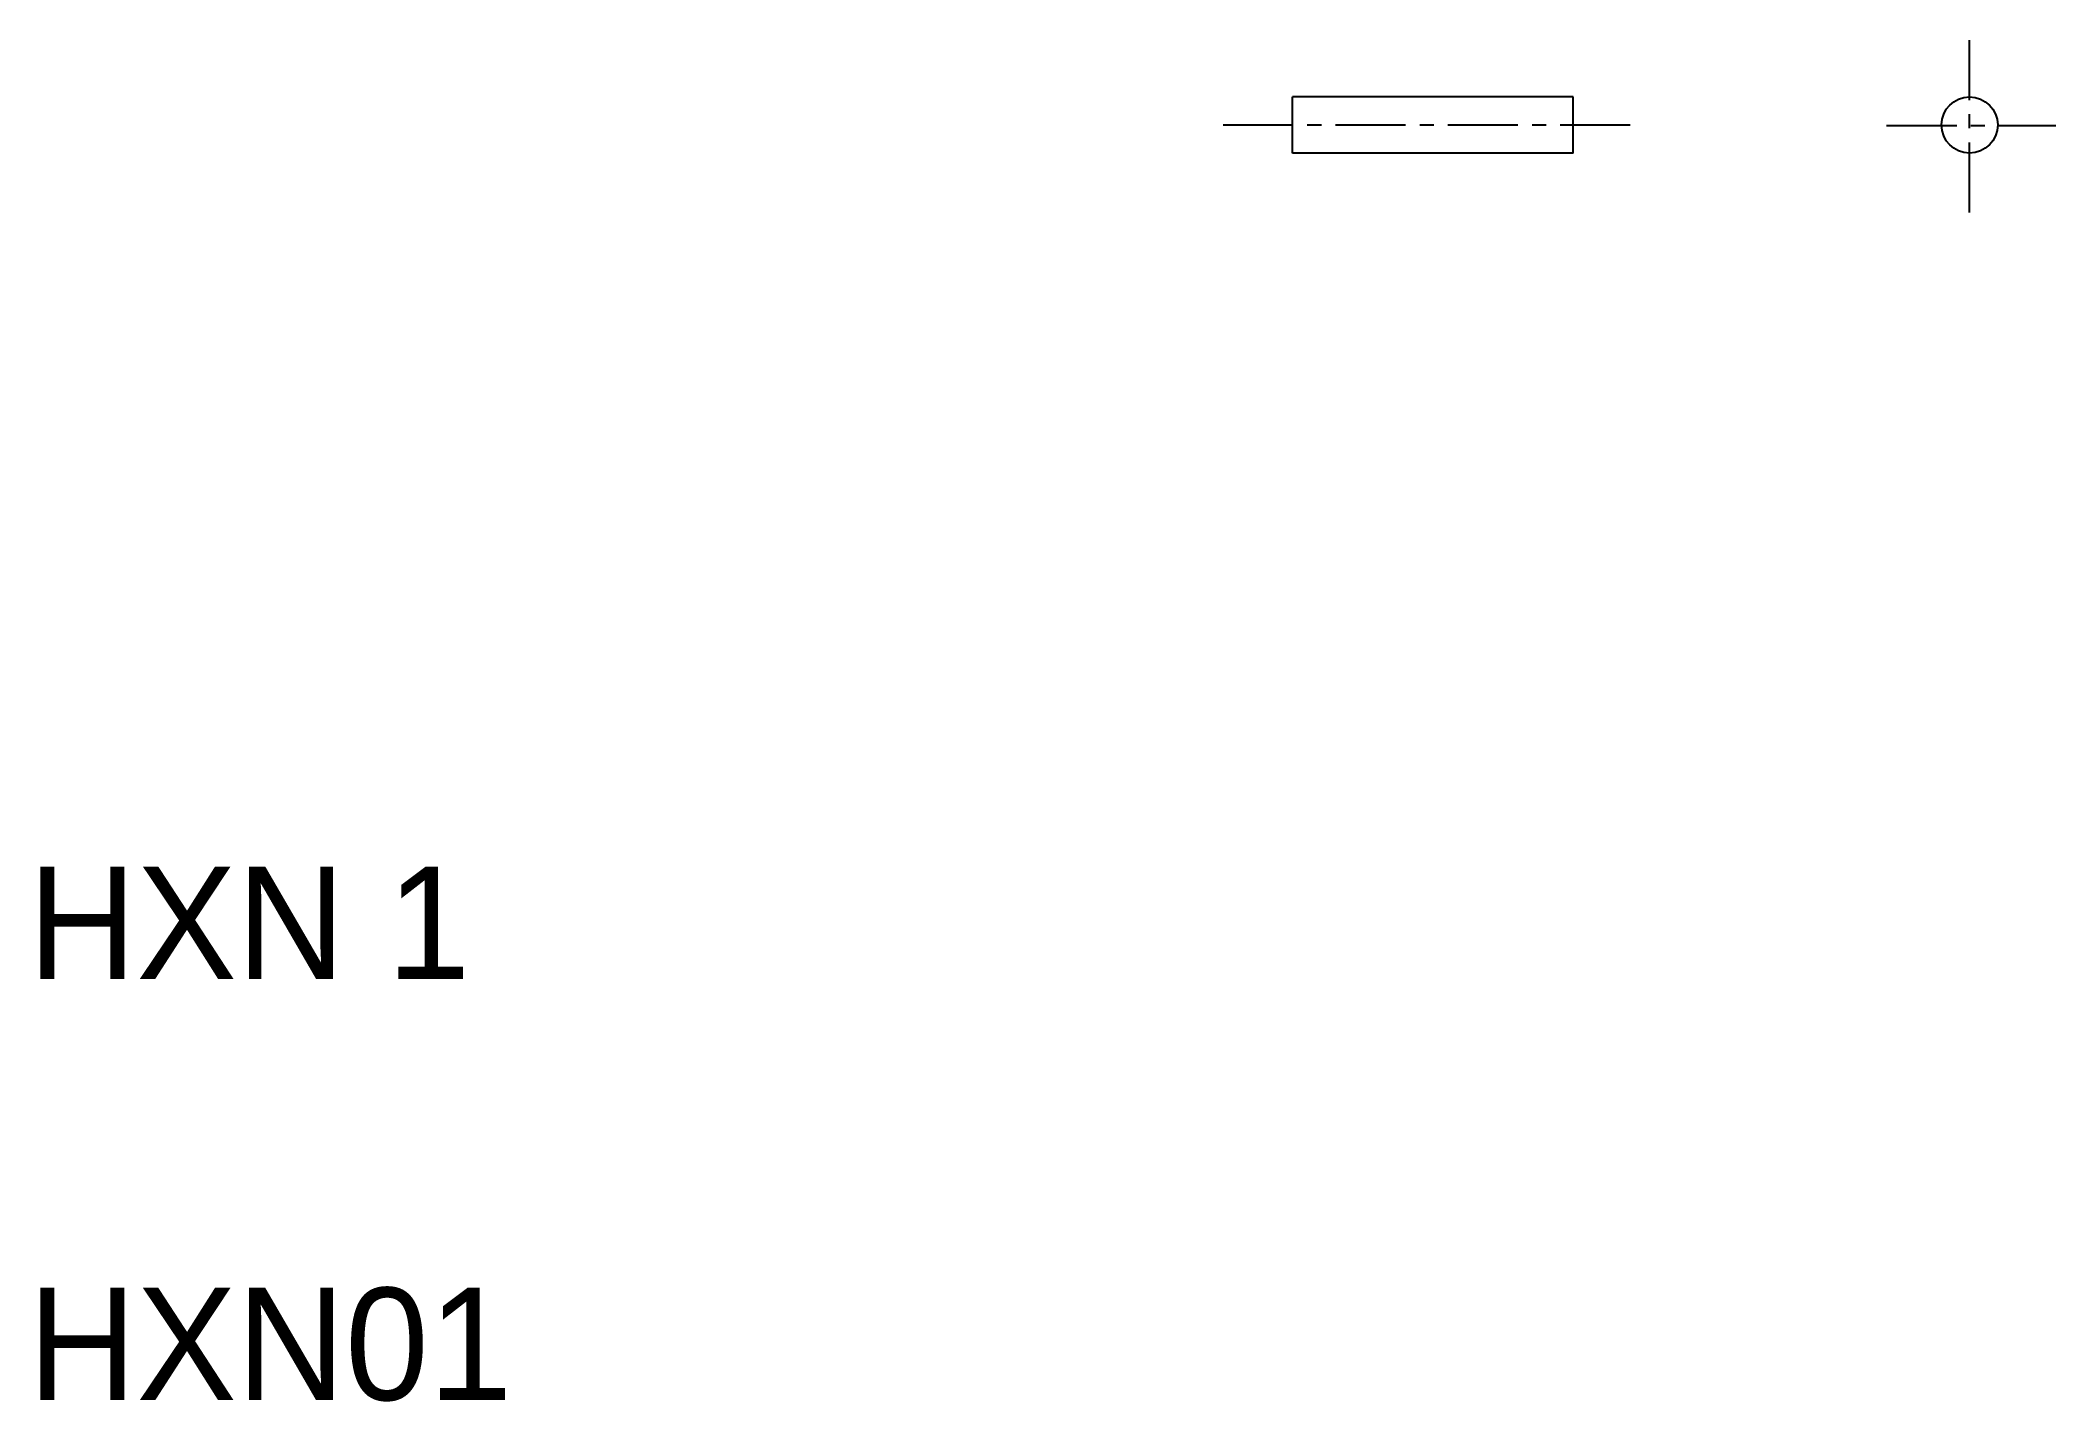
# Model space of a CAD drawing. Extents: x 82.1 to 118, y 82.2 to 106.4.
import ezdxf

# ---------------------------------------------------------------- set-up
doc = ezdxf.new("R2010")
doc.units = 0
doc.linetypes.add('CENTER', pattern=[2, 1.25, -0.25, 0.25, -0.25])
doc.layers.get('0').update_dxf_attribs({"linetype": 'CONTINUOUS'})
doc.layers.add('CENTER', color=1, linetype='CENTER')

msp = doc.modelspace()

# ---------------------------------------------------------------- linework, layer by layer
at = {"color": 7, "linetype": 'CONTINUOUS'}
for p, q in [((104.372, 104.438), (104.372, 105.438)), ((109.372, 105.438), (104.372, 105.438)), ((109.372, 104.438), (109.372, 105.438)), ((109.372, 104.438), (104.372, 104.438))]:
    msp.add_line(p, q, dxfattribs=at)
msp.add_circle((116.429, 104.938), 0.5, dxfattribs=at)
at = {"layer": 'CENTER', "color": 1, "linetype": 'CENTER'}
for p, q in [((116.429, 103.379), (116.429, 106.446)), ((103.139, 104.938), (110.397, 104.938)), ((114.949, 104.928), (117.962, 104.928))]:
    msp.add_line(p, q, dxfattribs=at)

# ---------------------------------------------------------------- texts
at = {"color": 7, "linetype": 'CONTINUOUS'}
for s, p in [('HXN 1', (81.863, 89.734)), ('HXN01', (81.863, 82.234))]:
    msp.add_text(s, height=2, dxfattribs=at).set_placement(p)

doc.saveas('drawing.dxf')
